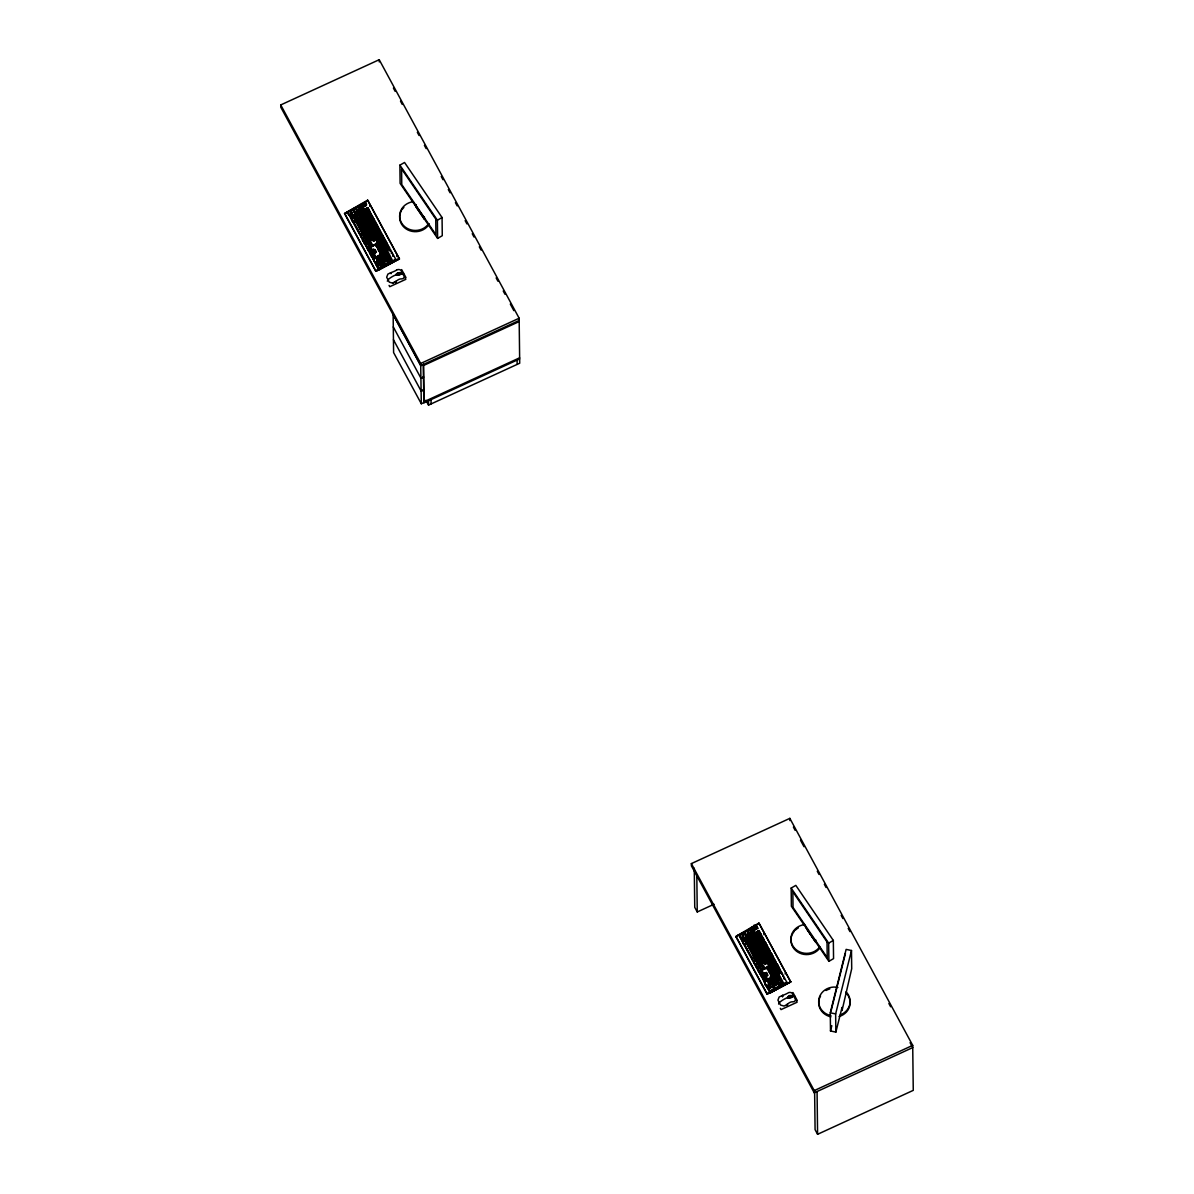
<?xml version="1.0" encoding="UTF-8"?>
<svg xmlns="http://www.w3.org/2000/svg" width="1194" height="1194" viewBox="0 0 1194 1194"><rect width="100%" height="100%" fill="white"/><g stroke="black" fill="none" stroke-linecap="round" stroke-linejoin="round"><path stroke-width="1.5" d="M348.2 212.219C352.663 207.86 351.066 219.815 348.215 212.263C346.753 218.278 356.693 214.233 350.275 210.935M383.259 242.188C391.528 248.158 378.916 233.158 384.483 244.442M764.742 981.737C767.652 992.512 771.369 977.334 764.757 981.692C763.802 990.527 774.607 984.766 766.652 980.543M768.593 954.11C776.458 958.006 764.936 947.603 769.817 956.364M353.424 209.159C352.305 217.92 364.543 209.398 358.051 206.652M358.334 218.248C352.931 215.084 365.289 213.487 359.961 210.338M362.215 203.95L364.797 202.786M361.752 219.457C366.006 218.203 362.364 212.607 360.334 217.144C353.663 220.606 365.528 221.711 360.334 217.323M364.886 209.443L367.648 207.607L373.125 217.502L370.14 219.218L364.782 209.338M366.394 205.174C357.648 209.293 371.424 205.174 364.588 203.055M364.409 224.278L362.155 225.636L360.901 223.457L363.215 222.188L364.409 224.203L366.946 222.621L367.991 224.726L365.812 226.427L367.289 228.532L369.319 227.173L367.976 224.994M371.259 220.189L372.349 222.502L374.513 221.412L373.498 219.054L370.722 220.323L373.722 218.786M368.259 250.412L370.871 248.486L372.782 250.874M370.17 240.74C378.394 237.755 369.767 230.233 372.528 238.203M376.782 231.427L379.214 230.233L379.901 231.726L378.065 232.591L377.304 231.352L379.438 230.039L380.468 232.397L378.229 233.457L376.886 231.203L379.543 229.576L376.677 231.308L381.871 240.949M386.483 251.755L372.886 258.65L378.229 268.844L391.617 261.247M374.05 253.71L376.408 251.979L374.05 253.71L375.259 256.128L372.438 257.665M379.05 228.785L376.214 230.293L379.095 228.561L373.782 218.726M375.125 255.874L372.379 257.859L368.17 250.292M381.976 263.575C387.08 265.531 376.617 271.739 377.423 266.068C389.617 264.978 374.677 256.77 379.976 264.501M382.289 241.054L385.05 239.546L382.334 241.278M376.095 245.636L380.319 253.576L385.722 250.561L381.498 242.755L376.14 246.188M395.647 259.158L390.319 249.307L387.468 250.621L392.632 260.814L395.587 259.367M739.399 934.992C741.698 945.2 747.25 930.26 739.056 935.021M749.071 934.947C741.429 940.588 745.787 923.335 749.071 934.947C753.265 928.902 752.787 941.141 749.16 934.723M750.459 937.021C755.862 932.201 752.757 943.364 750.384 937.394C744.832 942.409 748.011 930.932 750.384 937.32M751.713 939.768C746.071 933.887 748.339 945.126 754.115 938.111C758.638 941.767 746.981 942.708 752.265 946.051M758.966 930.693L756.056 932.245L758.847 930.499M753.593 948.499C748.369 945.335 760.399 943.797 755.28 940.559M754.906 929.932L757.787 928.275M759.832 953.767L758.399 951.693L760.503 950.379L759.488 947.932L754.504 950.842L753.489 948.887L755.921 946.543L758.086 945.454L759.28 947.558L756.951 948.902L755.787 946.961M759.653 954.528C755.339 954.513 758.638 961.14 760.966 957.051C761.026 953.946 752.429 956.081 758.235 952.469C759.145 954.334 760.354 954.857 761.891 952.305C760.459 946.932 757.175 955.797 755.653 947.543M767.205 952.872L770.369 951.469L767.309 953.066L762.026 943.305L764.951 941.529M761.25 941.887L764.429 940.559M763.951 962.364C753.981 965.722 770.861 952.2 760.981 956.901M761.354 970.215C754.727 973.632 760.384 966.065 757.906 963.827C753.145 963.319 756.877 970.513 759.683 967.021M763.727 961.633C767.399 961.394 765.264 955.424 762.653 958.767C761.847 961.677 767.279 959.394 764.488 957.886M768.04 953.931L771.115 952.827L768.22 954.066M777.413 974.513L764.115 981.781L777.652 974.543M772.772 965.662C773.309 965.573 762.936 970.916 769.772 967.752C772.936 971.409 763.966 969.453 769.966 967.543C770.294 971.871 776.518 967.856 772.593 966.11C769.473 966.319 770.936 974.811 767.817 968.692M766.399 978.781L763.623 980.587M738.877 935.201L758.787 971.976L772.19 964.379M771.011 952.633L776.219 962.349M771.488 976.289L776.742 973.453M781.607 972.244L778.622 973.961M778.607 973.737L783.861 983.662L786.816 982.334M782.906 984.393L769.429 991.617L783.025 984.572L777.384 974.319M399.542 272.62L400.483 272.784A5 3.104 44.2 0 1 400.975 272.948L401.378 273.71A4.537 2.97 42.5 0 1 401.109 273.993L401.08 274.023A4.522 3.089 40.9 0 1 400.811 274.232C399.169 276.381 393.916 274.635 397.647 272.919M793.861 996.154A11.985 4.239 -28.4 0 0 792.831 996.199L792.652 996.632A4.537 2.97 42.5 0 1 792.383 996.9L792.368 996.93A4.522 3.089 40.9 0 1 792.085 997.139C787.443 1000.602 786.294 994.214 791.831 995.706A5 3.104 44.2 0 1 792.249 995.856L792.786 996.124A11.985 4.239 -28.4 0 1 793.816 996.065L794.816 996.214M396.199 274.381L399.512 272.62M787.473 997.288L791.249 995.617A4.522 3.089 40.9 0 1 791.697 995.706L791.741 995.706A4.537 2.97 42.5 0 1 792.249 995.886L792.712 996.527A5 3.104 44.2 0 1 792.443 996.826L787.786 997.871M830.278 1012.796L846.128 949.394L851.486 950.514L851.71 968.692L842.054 1010.527L842.024 1007.438L835.86 1032.109L830.502 1030.974L830.278 1012.796L835.636 1013.915L835.86 1032.109M830.994 1011.214L845.442 953.439M830.502 1030.974L831.815 1025.691M835.636 1013.915L851.486 950.514M362.648 204.114C363.528 208.592 367.439 200.89 362.827 204.055C360.976 208.338 369.289 205.398 364.812 203.025M381.886 249.218C382.931 253.785 386.662 245.904 382.05 249.158C380.543 254.009 388.468 249.8 383.811 248.158M753.921 927.022C761.981 932.753 750.026 918.589 755.19 929.35C762.876 924.902 745.638 925.962 750.817 931.484C755.384 932.021 751.608 927.648 752.205 927.663M762.638 943.126C764.682 947.349 766.563 939.275 762.16 943.2M767.339 980.17C775.369 986.408 763.488 971.155 768.593 982.498M775.19 975.871C776.921 980.543 779.309 971.722 775.055 976.289C778.861 978.468 770.458 981.155 775.846 978.871C777.563 980.125 776.07 981.08 774.637 981.214C772.07 977.155 777.145 984.602 772.384 983.558C769.563 981.722 771.951 980.752 773.309 979.677C766.473 970.573 772.548 987.334 771.891 977.856M369.618 206.278L370.155 205.04M396.766 256.441L397.303 255.188M763.832 934.618L764.369 933.38M785.1 973.916L785.637 972.677M347.693 212.248L360.692 204.786M350.797 210.592C350.215 220.651 361.334 214.338 352.812 209.517M358.663 206.293L359.916 208.622M364.827 209.099L367.767 207.801M372.647 246.009C368.901 246.248 369.991 235.084 373.274 241.084C384.065 236.576 370.498 252.382 370.364 240.636M373.379 258.74C377.468 269.292 376.274 259.725 379.483 258.62C382.274 269.919 374.916 252.785 372.827 258.8M753.444 927.231L756.16 925.663M757.653 928.171L754.608 929.604M762.533 943.096C761.712 947.812 768.996 943.857 764.608 941.962M764.264 940.514L759.22 930.842M767.667 975.185L765.339 976.617L766.518 978.976M774.055 965.17L776.652 963.707M774.503 965.021C773.593 969.961 780.831 965.513 776.503 963.931M401.587 273.381L401.378 273.695A5 3.104 44.2 0 1 401.169 273.919L396.512 274.963M351.991 214.816C347.155 217.89 355.588 218.248 352.469 214.696C357.693 218.218 347.723 218.323 353.215 221.8C356.752 222.293 355.439 217.935 353.767 217.741M368.931 249.979C376.871 256.74 364.409 240.412 370.021 252.367M378.483 244.845C372.991 246.367 381.498 248.516 378.602 244.86C382.976 246.322 374.573 248.546 379.199 250.516M760.772 957.528C756.578 963.931 763.279 953.857 762.309 959.349M768.966 960.14C764.175 962.692 771.608 962.573 769.443 960.006C773.548 962.946 765.22 962.782 769.429 965.797C772.011 966.319 772.652 962.976 770.399 962.409M768.548 963.498C767.996 966.588 773.279 963.707 770.294 962.588C767.966 965.633 765.1 959.842 769.175 959.498C768.996 957.245 760.444 958.021 766.742 955.066C770.891 957.901 762.205 958.498 767.085 960.901M393.05 282.874L396.423 281.068A10.537 8.119 -36.7 0 1 396.811 280.739L396.871 280.694A11.343 8.895 -37.3 0 1 397.318 280.366L397.393 280.306A11.656 9.313 -38 0 1 398.02 279.889L398.109 279.844A5.522 4.492 -38.6 0 1 399.632 279.142L399.706 279.112A4.821 3.851 -38 0 1 400.363 278.963L401.542 278.874A3.358 2.403 -34.8 0 0 401.945 278.844L402.527 278.739A2.985 2.463 74.3 0 0 404.244 276.575L400.706 270.023A2.985 1.597 12.3 0 0 397.587 269.635L396.542 270.142M350.17 215.696L351.782 218.681M365.379 209.144C364.961 214.069 371.259 209.487 367.603 207.801M366.692 211.562L367.946 213.89M369.259 216.308C364.454 213.965 373.468 212.771 368.692 210.472M371.304 215.308L372.647 217.472L370.319 218.741L369.125 216.651L371.349 214.995L370.006 212.89M365.707 227.069C365.468 231.979 376.006 228.994 369.707 233.994C367.991 231.024 362.051 233.054 367.23 228.412M369.976 247.516L367.991 244.009M368.245 249.934L370.871 248.486M376.543 245.785L377.871 248.068M380.453 241.77C381.453 237.218 373.946 240.875 378.453 242.875M385.453 240.755L382.737 242.486M379.349 264.829C380.438 260.516 372.782 263.889 377.364 265.934M756.593 932.111C755.951 937.365 761.817 930.38 761.145 935.738C754.623 939.156 766.473 940.036 761.205 935.827M755.115 952.633L756.369 954.812L754.339 956.17L752.862 954.066L755.041 952.364L753.787 950.185M754.339 956.17L755.295 958.498L758.011 957.678L759.026 959.633L756.936 960.946L755.503 958.961L757.683 957.26L756.697 955.23L754.369 956.304L755.13 957.648L756.906 956.812L756.295 955.29M758.951 958.409L760.205 960.737M763.309 955.23L761.832 952.827M776.115 962.558L773.145 963.856L776.219 962.752M769.951 978.737L771.22 981.065M786.831 982.364L781.592 972.214M379.349 244.292C387.154 249.427 375.05 236.322 380.483 246.636M786.607 1004.915L787.697 1003.975A10.537 8.119 -36.7 0 1 788.1 1003.647L788.144 1003.602A11.343 8.895 -37.3 0 1 788.592 1003.273L788.667 1003.214A11.656 9.313 -38 0 1 789.294 1002.796L789.383 1002.751A5.522 4.492 -38.6 0 1 790.906 1002.05L790.98 1002.02A4.821 3.851 -38 0 1 791.637 1001.87L792.816 1001.781A3.358 2.403 -34.8 0 0 793.219 1001.751L793.801 1001.647A2.985 2.463 74.3 0 0 795.517 999.482L791.98 992.93A2.985 1.597 12.3 0 0 788.861 992.542L787.159 993.423A4.821 1 -22.6 0 1 786.518 993.766L786.443 993.796A5.522 1.269 -22.3 0 1 784.921 994.512A11.656 2.418 -22.6 0 1 784.13 994.826L784.04 994.856A11.343 2.089 -22.8 0 1 783.533 995.065L783.458 995.095A10.537 1.687 -23.1 0 1 782.995 995.289L781.742 995.811M375.812 271.277L344.514 213.502L367.648 200.144L399.438 258.829L378.767 270.157L375.588 270.889L399.139 258.307L399.408 259.068L375.886 271.083L344.947 213.92L366.319 201.741M767.085 994.184L735.788 936.409L758.921 923.052L790.712 981.737L770.055 993.065L766.861 993.796L790.712 981.737M736.011 936.783L738.564 934.887M738.638 935.021L736.22 936.827L767.249 994.139L790.682 981.975L758.921 923.052M356.036 207.726L357.961 211.278M361.991 207.652L363.319 209.831L361.006 211.099L359.812 209.01L362.021 207.308L360.663 205.219M353.514 221.89L360.976 235.666L363.036 234.203L355.857 220.935C362.931 220.174 352.394 214.875 356.021 220.86M359.782 222.397C364.901 226.89 353.125 225.621 359.633 222.308C360.618 217.562 353.23 221.666 357.707 223.353M365.215 218.412C360.663 216.562 368.259 212.532 367.14 217.353C360.603 220.681 372.483 221.83 367.215 217.472M366.603 220.98C365.722 225.994 373.021 221.293 368.528 219.92M367.036 229.517L368.379 231.621L366.215 232.964L367.245 235.337L369.782 233.681L370.976 235.785L373.2 234.651L372.11 232.337L369.468 233.188L368.468 231.158L370.647 229.547L369.23 227.472M364.334 235.591L362.916 233.442L365.23 232.173L366.409 234.352L364.23 235.979L365.662 238.039M375.229 232.129L376.573 234.308L374.244 235.576L373.065 233.397L375.259 231.77L373.901 229.681M384.378 239.636C384.811 235.83 377.767 237.113 383.886 238.725C381.871 241.86 379.617 236.024 382.453 240.695M382.826 242.203L385.528 240.755M387.826 260.202C385.766 259.755 386.05 256.292 388.737 256.785C393.139 259.71 384.871 259.591 388.602 262.62C371.035 270.934 392.199 259.202 386.199 258.247C383.752 261.202 383.05 257.576 381.931 257.232C377.677 256.979 381.199 263.367 383.259 259.516C379.856 253.471 390.184 257.128 383.826 259.725M753.847 936.424L752.414 934.365L754.593 932.738L753.429 930.574L751.101 931.842L752.518 933.977M756.265 932.141C760.996 928.35 758.384 936.574 756.697 932.141C762.966 928.902 755.921 935.633 759.22 936.797M755.832 935.484L757.25 937.633L754.936 938.902L753.757 936.723L755.936 935.111L754.504 933.051M759.145 946.215C754.369 944.782 764.444 943.364 758.056 943.842C768.876 940.618 754.504 947.484 760.459 948.663M766.473 950.2C761.668 947.932 770.652 946.857 765.921 944.379M768.533 949.2L769.861 951.379L767.548 952.648L766.354 950.543L768.578 948.887L767.22 946.782M771.115 958.782C766.309 956.513 775.294 955.439 770.563 952.946M772.428 961.185C767.608 958.916 776.593 957.842 771.861 955.364M772.578 977.304L773.831 979.632M770.593 981.572L772.011 983.722L769.682 984.99L768.503 982.886L770.697 981.184L769.264 979.11M397.945 273.516L399.721 272.874L400.244 273.978A9.85 3.478 -28.4 0 0 398.483 274.456L397.945 273.516A9.85 3.478 -28.4 0 1 399.736 273.038L399.945 272.993M398.453 274.456L400.453 273.948M789.219 996.423L790.995 995.781L791.518 996.886A9.85 3.478 -28.4 0 0 789.756 997.363L789.219 996.423A9.85 3.478 -28.4 0 1 791.01 995.945L791.219 995.9M789.727 997.363L791.682 996.781M402.975 273.993L403.587 273.351L402.602 273.232A11.985 4.239 -28.4 0 0 401.542 273.292L400.975 272.963A4.537 2.97 42.5 0 0 400.468 272.799L400.423 272.799A4.522 3.089 40.9 0 0 399.99 272.71L397.662 272.904M399.886 165.16L404.542 162.474L442.064 217.532L442.273 235.711L437.616 238.397L400.109 183.354L399.886 165.16L437.392 220.218L437.616 238.397M414.691 204.756L416.034 204.607L416.064 207.069L424.392 219.308L424.363 216.845L423.034 216.995M437.392 220.218L442.064 217.532M791.159 888.067L795.816 885.381L833.337 940.439L833.561 958.618L828.89 961.319L791.383 906.261L791.159 888.067L828.666 943.126L828.89 961.319M828.666 943.126L833.337 940.439M396.453 270.202L395.886 270.516A4.821 1 -22.6 0 1 395.244 270.859L395.169 270.889A5.522 1.269 -22.3 0 1 393.647 271.59L393.557 271.635A11.656 2.418 -22.6 0 1 392.856 271.919L392.766 271.948A11.343 2.089 -22.8 0 1 392.244 272.157L392.184 272.187A10.537 1.687 -23.1 0 1 391.722 272.381L390.453 272.904M355.245 207.637L344.514 213.502M358.424 205.89L361.603 204.144M364.782 202.413L367.961 200.667M371.006 220.174L373.483 218.815M373.782 240.845L375.931 239.412L374.528 237.263M380.782 241.889L367.409 248.874M376.274 245.77L381.379 242.979M380.364 253.337L385.737 250.471M373.11 258.74L386.065 251.635M384.453 255.188L387.274 253.635M378.528 268.754L391.766 261.59M759.235 923.574L738.996 935.38M739.131 934.977L752.086 927.887M762.279 943.081L764.906 941.678M767.548 968.677L772.727 965.856M763.817 973.811L766.13 972.647M778.249 972.617L780.966 971.349L776.951 963.618M784.264 983.737L786.756 982.378M769.996 992.93L790.682 981.975M519.181 320.455L420.706 365.692L280.769 107.161L280.739 104.938L379.214 59.7L519.151 318.231L519.703 363.23L428.542 405.109L425.915 400.259M401.662 269.605L406.005 277.65M395.99 274.918L394.289 275.56A10.821 3.821 -28.4 0 0 388.304 279.456L387.319 281.172M423.377 364.319L423.84 402.602L421.318 403.766L420.676 363.469L519.151 318.231M423.527 365.498L519.196 321.559M421.004 378.125L423.527 376.961M423.542 377.14L421.004 378.304L393.289 326.932M393.453 339.753L421.154 391.125L423.691 389.781M421.154 391.125L423.691 389.96M423.974 401.751L519.629 357.812M519.644 358.916L423.989 402.856L423.512 364.394M910.082 1042.675L912.738 1047.586L814.263 1092.823L691.401 865.829L691.371 863.605L789.846 818.368L912.709 1045.362L913.261 1090.361L817.591 1134.3L815.084 1129.643L814.606 1090.585M694.266 868.247L694.744 907.306L697.251 911.962L714.042 904.246M792.935 992.512L797.279 1000.557M814.263 1092.823L814.233 1090.6L912.709 1045.362M363.23 214.353L364.886 213.696M355.349 208.114L357.752 211.89M359.29 213.726L357.857 211.741M361.289 212.965C359.379 220.994 358.558 206.562 362.678 215.204M359.006 214.875L360.409 216.786M357.021 215.815C352.723 214.845 358.991 209.666 359.11 214.413M360.528 216.204L359.215 214.263M359.036 225.8C357.976 230.696 365.662 226.517 361.021 224.875M365.827 225.994L364.513 224.039M363.633 228.039L362.23 225.905L364.543 224.621L365.722 226.8L363.543 228.502L364.961 230.487M371.767 230.681L370.424 228.502L372.737 227.233L373.916 229.412L371.737 231.099L373.155 233.099M366.319 234.651C371.155 236.293 362.14 239.74 367.797 237.352C369.991 241.845 362.215 236.531 366.976 240.487M367.648 237.099L369.08 239.173L366.886 240.949L370.603 247.188M368.976 239.546L373.215 245.74M366.319 240.919C372.2 242.591 362.454 246.8 368.14 244.263C372.841 255.232 360.782 238.516 367.991 248.621M364.319 241.845C358.484 239.322 368.513 237.8 363.125 234.681C356.722 235.964 368.468 234.576 362.304 237.89C359.424 231.979 361.872 242.278 364.946 237.815C370.259 241.248 360.185 241.875 366.006 244.949M372.259 239.337L373.856 240.651M370.259 240.278C367.021 239.158 374.11 232.233 367.603 235.546C368.185 241.651 372.662 232.263 373.782 240.681M385.155 241.054C390.005 243.337 381.08 244.636 385.811 246.904M381.155 243.248L382.587 245.307L380.408 246.934L381.587 249.113L383.901 247.845L382.483 245.695M370.692 249.143C375.095 250.456 366.782 252.904 371.349 254.815M386.483 243.516L387.916 245.576L385.707 247.292L386.901 249.382L389.229 248.113L387.886 245.934M379.871 247.143L381.289 249.203L379.095 250.904L380.289 253.009L382.617 251.74L381.199 249.591M372.603 250.71L374.976 249.516M374.632 250.009C378.811 252.113 372.17 255.426 372.095 251.412M373.349 253.889C377.707 255.382 370.812 259.889 371.259 255.128C375.961 255.546 369.259 243.427 376.438 252.053M382.647 242.367L386.677 249.8L389.587 247.949L386.781 249.904M386.214 251.606C378.767 254.068 390.796 257.143 386.08 251.874M389.826 259.277C394.05 261.202 387.438 264.635 387.363 260.665M382.602 263.068L381.185 260.919L383.677 259.799M751.966 927.693L772.294 964.573M744.937 938.962L741.907 933.768L744.16 932.41L747.101 937.529L744.907 939.305L746.34 941.379M747.011 937.991L748.429 940.051L746.25 941.678L747.429 943.857L749.742 942.588L748.325 940.439M753.13 941.559L751.817 939.618M760.533 939.215C759.548 944.215 766.996 939.797 762.503 938.245M752.936 942.678L754.354 944.663M750.862 943.648C746.698 942.364 753.041 937.603 753.026 942.215M754.459 944.006L753.115 941.991M756.533 943.036C760.712 944.618 754.354 948.946 754.429 944.439M754.265 945.126L755.653 947.036M761.13 945.275C765.906 947.558 757.086 948.842 761.787 951.111M763.787 945.409L765.175 947.782M751.638 951.155L750.22 949.021L752.533 947.752L753.712 949.917L751.533 951.618L752.951 953.603M762.459 947.723L763.891 949.797L761.697 951.409L762.876 953.588L765.19 952.319L763.861 950.14M752.175 958.603L744.653 945.2C751.459 941.857 739.534 940.753 745.19 940.902C748.459 943.424 742.504 945.2 742.966 941.887C743.205 946.349 745.25 943.991 747.354 943.827M754.25 957.633C760.533 963.424 747.369 960.469 754.309 957.11L747.145 943.842M761.16 956.215L759.757 954.29M762.399 958.692L761.085 956.737M762.205 959.797C767.578 964.2 754.847 961.857 764.19 968.662C772.19 969.603 769.055 959.752 764.712 963.439M773.1 957.812L774.518 959.872L772.309 961.454L773.488 963.633L775.816 962.364L774.473 960.185M763.981 973.811C771.025 971.185 760.787 972.826 764.712 976.334C762.444 980.558 759.115 974.244 763.384 973.871C761.279 967.438 757.877 978.677 763.518 974.319C763.817 978.722 769.996 974.498 766.055 972.871M771.757 976.438L767.384 969.021M777.115 974.811L778.548 976.886L776.369 978.513L777.548 980.692L779.861 979.423L778.607 977.229M774.503 976.244L776.443 978.199M763.891 980.737L759.429 972.976L762.309 971.394L763.638 973.662M775.831 978.707C780.085 980.572 773.399 984.259 773.294 980.11M396.378 274.754L396.289 274.605A9.776 3.448 -28.4 0 1 398.199 273.993L400.408 273.426A9.776 3.448 -28.4 0 1 401.512 273.307M787.652 997.662L785.562 998.482A10.821 3.821 -28.4 0 0 779.578 1002.363L778.592 1004.079M375.886 271.083L378.707 270.023M764.981 963.782C770.309 960.857 763.578 961.349 762.384 959.11M370.155 219.114L373.035 217.383M805.965 927.663L814.308 939.902M367.513 248.979L347.603 212.293M773.249 963.961L767.936 954.14M762.309 971.394L759.563 973.394M769.488 991.662L764.145 981.856M379.617 229.606L385.05 239.621M376.155 230.263L370.752 220.397M385.572 240.606L389.707 248.143M367.453 248.934L381.02 241.666L361.11 204.89M756.28 925.499L757.757 928.126M777.995 972.767L773.921 965.274M758.727 971.841L772.324 964.722M363.334 206.696L362.155 204.487M386.319 251.501L391.722 261.441M761.369 942.066L756.071 932.32M761.459 969.976C771.279 967.737 751.713 955.693 760.638 968.468M415.363 204.995L423.706 217.218M807.338 929.977L815.681 942.215L815.651 939.753M393.408 88.102L395.184 91.371M400.497 101.191L402.274 104.46M417.333 132.28L419.094 135.549M424.407 145.37L426.183 148.638M441.243 176.458L443.004 179.727M448.317 189.547L450.093 192.816M455.407 202.637L457.183 205.905M465.153 220.636L466.929 223.905M472.242 233.725L474.003 237.009M479.316 246.815L481.092 250.098M496.152 277.903L497.913 281.187M503.226 290.993L505.002 294.276M510.316 304.097L513.868 310.634M793.413 827.114L795.174 830.382M800.473 840.188L804.01 846.71M817.278 871.217L819.039 874.471M824.338 884.276L826.114 887.545M841.143 915.305L842.904 918.574M848.203 928.365L849.979 931.633M888.873 1003.482L890.634 1006.751M367.648 200.144L399.408 259.068M765.056 941.648L770.354 951.394M405.109 278.023L405.811 279.336L389.766 286.694L389.065 285.396M796.383 1000.945L797.085 1002.244L781.04 1009.602L780.339 1008.303M753.324 927.201L754.727 929.798M772.951 965.812L776.906 973.11M360.543 216.711L361.692 218.651L364.23 217.681L365.349 219.756L363.095 221.114L361.842 219.084M766.429 972.558L767.817 975.304L765.458 977.035M377.513 266.381C382.423 272.441 385.617 256.561 377.289 266.471M280.739 104.938L420.676 363.469M691.371 863.605L814.233 1090.6M420.84 365.483L393.139 314.291L393.602 352.573L421.318 403.766M782.324 996.617L782.234 995.587L779.16 996.99L777.936 1000.169L780.607 1005.094L784.07 1006.064L787.07 1004.512L787.144 1005.527M391.05 273.71L390.96 272.68L387.886 274.083L386.662 277.262L389.319 282.187L392.796 283.157L395.796 281.605L395.871 282.62M817.069 1091.525L817.591 1134.3M789.846 818.368L789.876 820.591M787.473 1004.169L787.339 1005.423L787.294 1004.318M782.712 995.393L782.727 996.557M782.518 995.483L782.533 996.587M696.803 874.769L697.251 911.962M517.106 360.081L517.166 364.394M431.019 399.632L431.079 403.945M428.482 400.796L428.542 405.109M396.184 281.262L396.065 282.515L396.02 281.411M379.214 59.7L379.244 61.924M848.397 996.139A15.716 14.447 -0.7 0 1 839.009 1016.542M830.875 1016.825A15.716 14.447 -0.7 0 1 820.532 995.99M826.069 990.498A15.716 14.447 -0.7 0 1 829.8 988.93M846.068 993.035A15.716 14.447 -0.7 0 1 847.725 995.05M846.053 991.796A15.716 14.447 -0.7 0 1 840.277 1014.885M830.86 1015.587A15.716 14.447 -0.7 0 1 819.069 998.288A15.716 14.447 -0.7 0 1 837.904 987.408M787.607 997.587A9.776 3.448 -28.4 0 1 789.473 996.9L791.682 996.348A9.776 3.448 -28.4 0 1 792.801 996.214M819.83 947.976A15.716 14.447 -0.7 0 1 797.532 951.931A15.716 14.447 -0.7 0 1 794.264 931.275M795.144 930.32A15.716 14.447 -0.7 0 1 798.308 927.917M819.815 946.752A15.716 14.447 -0.7 0 1 793.309 946.603A15.716 14.447 -0.7 0 1 804.711 924.574M429.243 223.979A15.716 14.447 -0.7 0 1 408.005 230.009A15.716 14.447 -0.7 0 1 401.497 210.487M402.184 209.398A15.716 14.447 -0.7 0 1 403.87 207.413M428.542 223.845A15.716 14.447 -0.7 0 1 402.035 223.696A15.716 14.447 -0.7 0 1 413.437 201.667M350.827 210.726C354.364 223.203 357.722 205.98 350.827 210.726M351.872 218.92C353.961 224.979 356.305 214.875 351.842 218.8M353.439 209.293C355.693 218.487 360.289 205.264 353.439 209.293M353.543 222.024L360.379 234.725L362.334 233.934L355.588 221.084L353.588 221.92M353.827 216.263C355.364 220.666 358.319 212.472 353.872 216.174M355.14 218.711C356.767 223.099 359.484 214.86 355.17 218.666M355.782 213.607C357.424 218.039 360.036 209.681 355.797 213.562M356.066 207.86C358.17 215.413 361.349 203.89 356.111 207.756M356.469 221.159C358.125 225.547 360.767 217.293 356.484 221.114M357.096 216.054C358.872 220.457 361.304 212.144 357.155 215.95M357.797 223.606C359.558 228.009 361.931 219.621 357.797 223.606M358.051 211.532C359.618 215.965 362.379 207.666 358.066 211.487M358.424 218.502C360.23 222.86 362.663 214.621 358.409 218.383M358.678 206.428C360.394 210.756 362.886 202.607 358.722 206.323M359.125 226.054C360.916 230.457 363.2 222.084 359.125 226.054M359.752 220.95C361.543 225.353 363.961 216.86 359.573 221.009C361.692 227.8 364.916 216.069 359.767 220.905M360.006 208.875C361.678 213.263 364.289 204.935 360.006 208.875M360.439 228.502C362.006 232.934 364.782 224.636 360.454 228.457M360.692 216.427C362.633 220.786 364.752 212.442 360.707 216.368M361.081 223.397C362.916 227.785 365.14 219.383 361.081 223.397M361.319 211.323C361.11 214.189 365.901 211.651 363.245 210.308C358.275 213.189 365.648 207.278 364.618 212.353C360.23 212.323 363.886 218.845 365.976 214.726C366.08 210.069 360.469 215.995 361.319 211.323M361.767 230.949C363.319 235.367 366.215 227.158 361.782 230.905M362.021 218.875C363.722 223.308 366.349 214.875 362.021 218.875M362.394 225.845C364.274 230.263 366.394 221.741 362.394 225.845M362.648 213.771C364.215 218.189 367.006 209.935 362.663 213.711M362.737 239.009C364.633 245.128 367.439 234.949 362.752 238.964M363.095 233.397C364.707 237.815 367.424 229.487 363.11 233.352M363.349 221.323C364.916 225.726 367.812 217.517 363.364 221.263M363.722 228.293C365.394 232.681 368.021 224.353 363.722 228.293M363.976 216.218C365.498 220.621 368.364 212.413 363.991 216.159M364.409 242.098C366.648 248.262 368.782 237.815 364.409 242.098M364.409 235.845C366.349 240.203 368.468 231.86 364.439 235.785M364.663 223.771C366.289 228.144 369.006 219.905 364.677 223.711M365.409 209.278C367.08 213.696 369.618 205.338 365.424 209.234M365.051 230.74C366.603 235.158 369.394 226.905 365.065 230.681M365.304 218.666C367.065 223.069 369.498 214.756 365.349 218.562M365.991 226.218C367.752 230.621 370.125 222.218 365.991 226.218M366.379 233.188C367.812 237.576 370.856 229.472 366.394 233.128M366.618 221.114C368.394 225.517 370.827 217.204 366.677 221.009M366.707 211.696C368.379 216.084 371.006 207.756 366.707 211.696M367.065 240.74L370.036 246.277L372.006 245.412L369.08 239.755L367.08 240.681M367.319 228.666C369.08 233.069 371.453 224.666 367.319 228.666M368.021 214.114C369.692 218.502 372.304 210.159 368.021 214.114M367.692 235.636C369.185 240.039 372.185 231.83 367.707 235.576M367.946 223.562C369.782 227.964 372.2 219.457 367.767 223.606C369.841 230.367 373.2 218.726 367.961 223.502M368.647 231.114C370.453 235.502 372.707 227.129 368.647 231.114M369.021 238.084C370.797 242.486 373.215 234.173 369.065 237.979M369.274 226.009C371.065 230.412 373.483 221.905 369.095 226.054C371.215 232.845 374.438 221.129 369.289 225.95M369.319 216.517C370.991 220.92 373.618 212.577 369.319 216.517M369.961 233.561C371.647 237.979 374.274 229.636 369.976 233.502M370.11 252.621C371.707 257.008 374.528 248.83 370.155 252.516M370.603 228.457C372.468 232.875 374.588 224.353 370.603 228.457M371.349 220.263C373.229 224.696 375.349 216.174 371.349 220.263M371.289 235.994C372.931 240.427 375.543 232.069 371.304 235.949M371.438 255.083C373.215 259.471 375.617 251.188 371.483 254.979M371.916 230.905C373.603 235.293 376.214 226.95 371.916 230.905M372.662 222.681C374.752 227.054 376.483 218.442 372.468 222.815C374.916 229.442 377.841 217.621 372.483 222.741M372.618 238.442C374.259 242.875 376.991 234.546 372.632 238.397M372.722 251.188C374.379 255.561 377.02 247.322 372.737 251.143M373.244 233.337C374.991 237.77 377.408 229.338 373.244 233.337M373.961 225.099C375.841 229.517 377.961 220.994 373.961 225.099C375.483 231.964 379.468 220.129 373.782 225.144M373.468 258.829C376.155 269.516 380.483 254.591 373.483 258.77M374.573 235.785L375.334 237.128L377.11 236.293L376.722 234.576L377.901 236.666L375.573 238.024L374.394 235.845L376.483 234.606L374.588 235.74M375.274 227.517C377.259 231.83 379.229 223.412 375.095 227.561C377.035 234.322 380.677 222.785 375.244 227.382M375.901 238.233C377.632 242.576 380.14 234.352 375.812 238.158C377.229 245.128 381.587 233.636 375.916 238.188M376.08 257.397C377.647 261.784 380.393 253.606 376.17 257.247C381.976 253.382 376.976 263.949 376.08 257.397M376.125 263.74C377.737 268.187 380.423 259.785 376.125 263.74M377.214 240.681C379.005 245.068 381.393 236.785 377.274 240.576M377.408 259.844C378.976 264.277 381.737 255.994 377.423 259.799M377.961 248.322C379.602 252.755 382.214 244.397 377.976 248.277M378.602 233.666C380.438 238.069 382.677 229.636 378.602 233.666M378.737 262.307C380.423 266.74 383.035 258.382 378.752 262.262M378.692 255.964C380.796 260.232 382.528 251.919 378.513 256.083C380.722 262.71 383.871 251.113 378.722 255.904M379.289 250.785C381.125 255.143 383.453 246.874 379.274 250.65M379.916 236.084C381.707 240.487 384.125 231.979 379.737 236.128C381.841 242.919 385.065 231.203 379.931 236.039M380.035 258.411C381.796 262.814 384.229 254.516 380.08 258.322M380.573 246.889C382.393 251.277 384.647 242.919 380.587 246.845M381.319 254.531C383.05 258.919 385.528 250.695 381.408 254.382C387.319 250.471 382.005 261.247 381.334 254.471M381.364 260.874C383.14 265.262 385.543 256.979 381.408 260.77M382.647 256.979C384.393 261.367 386.781 253.083 382.692 256.874M383.931 253.098C385.737 257.486 388.02 249.128 383.931 253.098M383.975 259.441C385.587 263.889 388.274 255.486 383.975 259.441M384.572 244.695C386.453 249.113 388.557 240.606 384.572 244.695M385.259 255.546C386.856 259.979 389.662 251.695 385.289 255.501M385.901 247.158C387.677 251.397 390.125 243.442 385.766 247.143M386.587 258.008C388.125 262.411 390.99 254.203 386.617 257.949M387.916 260.456C389.856 264.829 391.975 256.471 387.946 260.411M739.474 935.066C741.593 942.618 744.623 931.066 739.534 934.977M741.459 938.738C743.459 944.827 746.16 934.723 741.489 938.693C743.22 947.26 747.369 933.932 741.489 938.693M742.101 933.633C744.966 945.976 749.742 929.275 742.116 933.589M744.713 932.201C747.369 941.484 751.041 927.932 744.713 932.201M744.817 944.932L751.653 957.633L753.608 956.842L746.862 943.991L744.832 944.872M745.101 939.185C746.698 943.558 749.519 935.38 745.146 939.081M746.414 941.618C748.205 946.021 750.593 937.738 746.474 941.529M747.056 936.529C748.578 940.857 751.489 932.812 747.071 936.469M747.34 930.768C749.444 938.32 752.474 926.768 747.384 930.663M747.742 944.066C749.399 948.499 751.996 940.156 747.757 944.021C753.578 939.648 748.728 951.066 747.728 943.947M748.369 938.962C750.145 943.364 752.518 935.006 748.399 938.917M749.071 946.514C750.713 950.931 753.399 942.693 749.116 946.409C754.668 942.051 750.339 953.558 749.056 946.394M749.325 934.439C751.071 938.827 753.489 930.484 749.325 934.439M749.698 941.409C751.399 945.857 754.026 937.424 749.698 941.409M749.951 929.335C751.608 933.708 754.25 925.469 749.966 929.29M750.399 948.961C752.116 953.424 754.578 944.917 750.399 948.961M750.638 936.887C752.399 941.29 754.742 932.947 750.668 936.842M751.026 943.857C752.578 948.245 755.533 940.066 751.071 943.753M751.28 931.783C753.086 936.171 755.354 927.813 751.295 931.738M751.713 951.409C753.608 955.827 755.712 947.32 751.713 951.409M751.966 939.335C753.474 943.678 756.459 935.603 751.981 939.29M752.354 946.305C753.996 950.693 756.638 942.439 752.369 946.26M752.608 934.23C754.22 938.678 756.906 930.275 752.608 934.23M752.339 958.827C754.22 964.901 757.071 954.812 752.354 958.767M753.041 953.857C754.653 958.2 757.399 950.081 753.041 953.857M753.295 941.782C754.892 946.155 757.727 937.991 753.339 941.678M753.668 948.752C755.324 953.125 757.966 944.887 753.698 948.708M753.921 936.678C755.578 941.126 758.28 932.738 753.921 936.678M754.011 961.916C755.892 967.991 758.757 957.901 754.026 961.871M754.623 944.23C756.22 948.603 759.041 940.439 754.668 944.126M754.996 951.2C756.563 955.588 759.309 947.424 755.101 951.051C760.787 947.155 755.847 957.737 754.996 951.2M755.25 939.126C756.787 943.469 759.697 935.409 755.265 939.066M755.683 965.006C757.623 971.11 760.354 960.901 755.683 965.006M755.698 958.752C757.309 963.14 760.056 954.872 755.712 958.707M755.936 946.678C757.802 951.066 760.056 942.708 755.966 946.618M756.324 953.648C757.936 958.095 760.623 949.708 756.324 953.648M756.578 941.573C756.459 944.588 761.19 941.618 758.429 940.544C754.369 940.2 757.727 946.543 759.862 942.603C759.906 937.32 754.668 944.409 755.16 939.036C757.608 935.156 760.503 941.917 756.593 941.514M757.011 961.2C758.623 965.573 761.444 957.409 757.071 961.095M757.265 949.126C759.011 953.513 761.399 945.23 757.309 949.021M757.354 968.11C759.459 975.662 762.638 964.125 757.414 968.006M757.653 956.096C759.25 960.528 762.041 952.245 757.668 956.051M757.981 934.604C759.757 939.006 762.115 930.619 757.981 934.604M758.339 963.648L761.309 969.185L763.279 968.319L760.399 962.707L758.384 963.543M758.593 951.573C760.205 956.021 762.891 947.618 758.593 951.573M759.294 937.021C761.056 941.409 763.414 933.036 759.294 937.021M759.22 946.469C760.772 950.857 763.727 942.663 759.28 946.364M759.921 954.021C761.802 958.439 763.906 949.917 759.921 954.021M760.056 973.08C761.623 977.498 764.384 969.215 760.071 973.02M760.294 960.991C762.399 965.259 764.041 957.036 760.309 960.931M760.548 948.917C762.19 953.29 764.951 945.051 760.563 948.857M760.593 939.424C762.25 943.797 764.876 935.574 760.608 939.379M761.235 956.469C762.996 960.857 765.384 952.514 761.235 956.469M761.384 975.528C763.07 979.961 765.682 971.617 761.399 975.483M761.876 951.364C763.518 955.737 766.16 947.484 761.891 951.305M762.712 977.99C764.354 982.408 767.085 974.08 762.727 977.931C768.145 973.364 764.07 984.975 762.623 977.901M763.19 953.812C764.757 958.2 767.518 950.021 763.294 953.663C768.981 949.782 764.279 960.379 763.19 953.812M763.936 945.588C765.652 949.976 768.145 941.663 763.936 945.588M763.891 961.364C765.503 965.737 768.249 957.484 763.906 961.304M763.996 974.095C765.847 978.438 768.13 970.229 763.981 973.961M764.518 956.26C766.324 960.648 768.593 952.275 764.518 956.26M765.235 948.006C766.891 952.379 769.533 944.126 765.25 947.946M765.847 958.707C767.458 963.14 770.13 954.752 765.847 958.707M766.548 950.424C768.19 954.797 770.831 946.543 766.563 950.364M767.399 986.647C769.279 991.065 771.384 982.543 767.399 986.647M768.682 982.766C770.563 987.184 772.667 978.662 768.682 982.766M769.234 971.229C770.757 975.632 773.637 967.438 769.249 971.185M769.876 956.573C771.503 960.961 774.219 952.722 769.891 956.528M770.011 985.214C769.876 988.169 774.578 985.378 771.936 984.199C767.011 984.334 773.772 988.751 768.473 988.886C764.354 987.274 770.906 983.035 770.876 987.363C775.742 988.125 771.802 981.11 770.026 985.169M770.518 967.349C772.294 971.737 774.712 963.439 770.578 967.244M770.563 973.692C772.399 978.11 774.831 969.588 770.384 973.737C772.369 980.498 775.936 968.931 770.578 973.632M771.19 958.991C772.802 963.364 775.533 955.125 771.205 958.946M771.309 981.334C773.07 985.722 775.443 977.364 771.324 981.274M771.846 969.797C773.578 974.2 776.115 965.901 771.906 969.692C777.682 965.468 772.846 976.767 771.831 969.662M772.488 961.409C774.04 965.797 776.995 957.603 772.533 961.304M772.593 977.438C774.294 981.841 776.906 973.528 772.637 977.334M772.637 983.781C774.339 988.229 776.966 979.796 772.637 983.781C773.846 990.513 778.413 979.289 772.608 983.647M773.175 972.259C774.981 976.662 777.398 968.155 773.011 972.304C775.115 979.095 778.339 967.379 773.205 972.2M774.518 965.155C776.339 969.558 778.563 961.14 774.533 965.095M775.249 982.349C777.13 986.766 779.249 978.244 775.249 982.349C776.772 989.214 780.757 977.379 775.07 982.393M775.846 967.618C777.324 972.02 780.428 963.767 775.757 967.528C776.906 974.453 781.951 963.14 775.846 967.618M776.533 978.453C778.428 982.871 780.533 974.364 776.533 978.453M777.175 970.065C778.742 974.468 781.488 966.274 777.279 969.916C783.07 966.05 778.085 976.647 777.175 970.065M777.876 980.916C777.712 983.975 782.622 980.856 779.607 979.931C775.757 979.781 779.01 985.677 781.264 982.14C785.279 984.184 778.757 987.751 779.04 983.647C782.876 983.319 780.398 977.065 777.727 980.901M779.204 983.378C780.816 987.751 783.562 979.498 779.219 983.319M353.648 216.323C355.737 223.099 359.185 211.278 353.648 216.323M360.275 228.561C360.304 231.964 368.961 229.114 362.931 233.173C359.23 231.77 367.573 225.651 360.304 228.487M363.17 221.368C365.334 228.188 368.573 216.248 363.17 221.368M378.423 233.725C380.632 240.531 383.752 228.606 378.423 233.725M385.095 255.606C386.901 262.322 391.095 250.934 385.125 255.531M747.16 930.827C750.13 940.827 754.384 925.917 747.25 930.693M753.832 961.976C755.996 970.334 759.966 957.23 753.921 961.842M756.847 961.245C758.772 967.961 762.668 956.513 756.936 961.11M769.055 971.289C770.772 978.035 774.966 966.603 769.1 971.215M768.548 989.154C771.951 997.945 779.757 979.483 768.593 989.08M773.787 986.289L775.04 988.468L779.906 985.602L778.563 983.587L773.787 986.289M382.737 263.292C386.393 270.098 391.513 254.337 382.826 263.158M761.623 963.394C760.13 971.289 772.488 966.797 767.235 962.827C764.1 967.14 764.399 959.857 761.533 963.349M768.772 989.065C772.309 995.856 777.757 979.976 768.772 989.065M774.01 986.199C777.249 992.751 783.279 977.617 774.04 986.14M390.11 250.218L390.184 251.009L390.11 250.218M391.438 252.665L391.513 253.471L391.438 252.665M392.766 255.128L392.841 255.919L392.766 255.128M781.383 973.125L781.458 973.916L781.383 973.125M782.712 975.573L782.786 976.379L782.712 975.573M784.04 978.035L784.115 978.826L784.04 978.035M435.75 219.009L401.572 168.847L401.766 184.563L435.929 234.725L435.75 219.009M827.024 941.917L792.846 891.754L793.04 907.47L827.218 957.633L827.024 941.917"/></g></svg>
